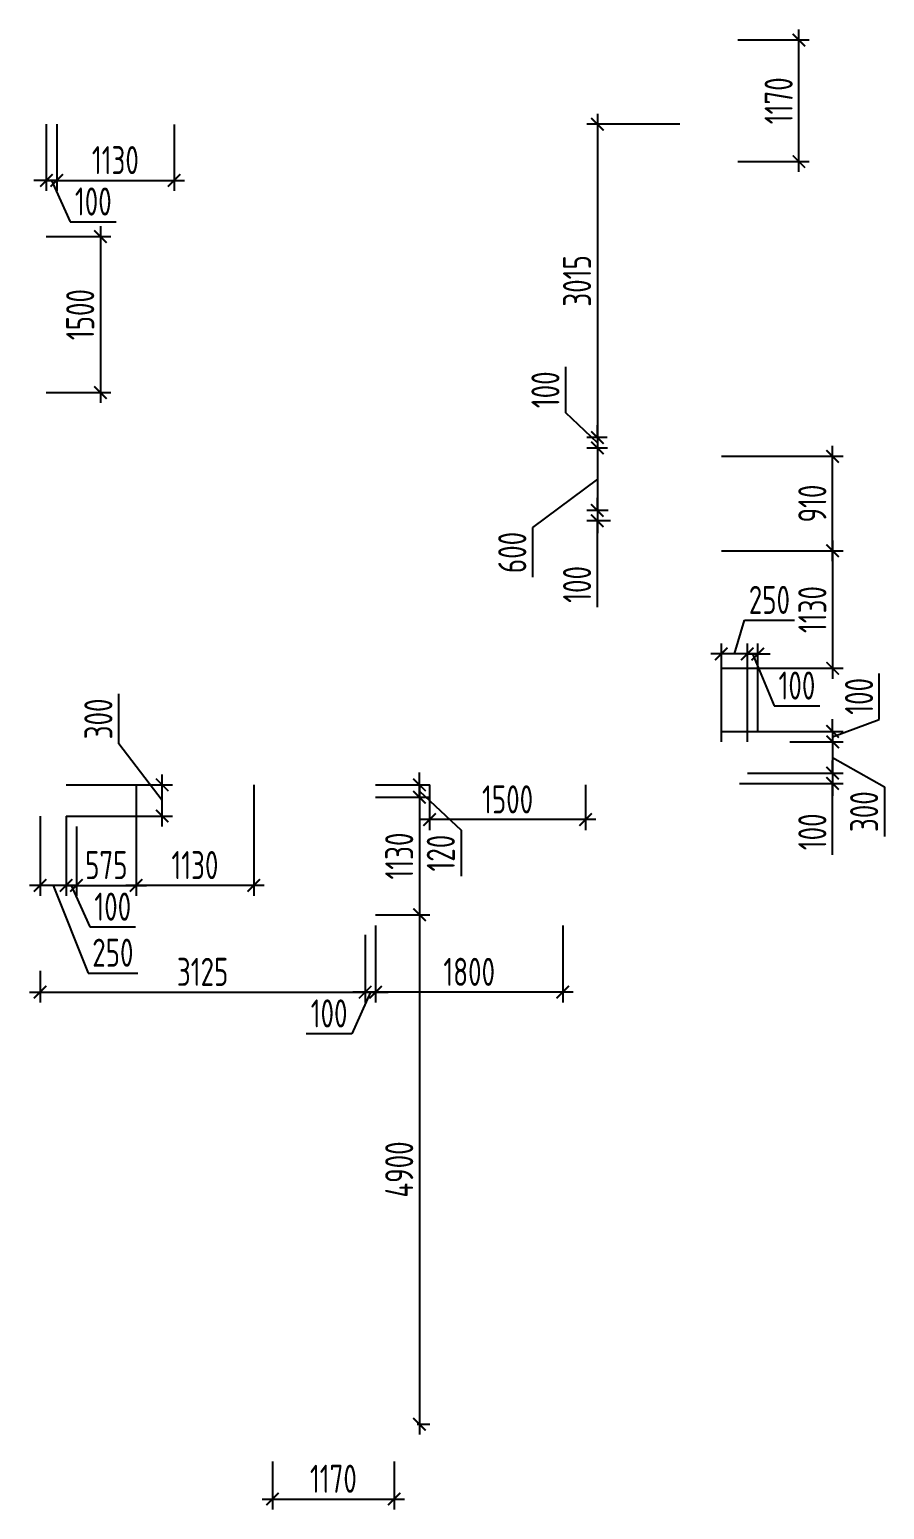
# Model space of a CAD drawing. Header units: millimetres. Extents: x -350007 to 535970, y -888 to 198380.
# Drawn here: x 250526 to 258744, y 54486 to 68721 of the extents above; entities that cross this region are included whole.
import ezdxf

# ---------------------------------------------------------------- set-up
doc = ezdxf.new("R2010")
doc.units = ezdxf.units.MM
doc.layers.add('АР_Размеры нов.', color=15, linetype='Continuous', lineweight=0)
doc.styles.add('ISOCPEUR', font='isocpeur.ttf', dxfattribs={"width": 0.7})
doc.dimstyles.new('R_100', dxfattribs={"dimtxt": 270, "dimasz": 120, "dimexe": 100, "dimexo": 0, "dimgap": 60, "dimtad": 1, "dimdec": 0, "dimrnd": 5, "dimzin": 0, "dimdsep": 46, "dimtxsty": 'ISOCPEUR', "dimblk": 'ARCHTICK', "dimcen": 0, "dimdle": 100, "dimclrd": 256, "dimclre": 256, "dimclrt": 256, "dimadec": 0, "dimazin": 0, "dimtfac": 2, "dimtdec": 0, "dimtofl": 0, "dimtmove": 1, "dimatfit": 3, "dimfxl": 1, "dimtvp": 3, "dimtolj": 1, "dimtzin": 0, "dimarcsym": 0})

# ---------------------------------------------------------------- blocks, each defined once
blk = doc.blocks.new('_ArchTick')
at = {"color": 0, "linetype": 'ByBlock', "const_width": 0.15}
blk.add_lwpolyline([(-0.5, -0.5), (0.5, 0.5)], dxfattribs=at)
blk = doc.blocks.new('*D2726')
at = {"layer": 'АР_Размеры нов.', "lineweight": -2, "ltscale": 100, "transparency": 16777216}
for p, q in [((254371, 61456), (254371, 61021)), ((255871, 61456), (255871, 61021)), ((255971, 61121), (254271, 61121))]:
    blk.add_line(p, q, dxfattribs=at)
at = {"layer": 'АР_Размеры нов.', "lineweight": -2, "ltscale": 100, "transparency": 16777216, "xscale": 120, "yscale": 120, "zscale": 120, "rotation": 180}
blk.add_blockref('_ArchTick', (254371, 61121), dxfattribs=at)
at = {"layer": 'АР_Размеры нов.', "lineweight": -2, "ltscale": 100, "transparency": 16777216, "xscale": 120, "yscale": 120, "zscale": 120}
blk.add_blockref('_ArchTick', (255871, 61121), dxfattribs=at)
at = {"layer": 'АР_Размеры нов.', "ltscale": 100, "transparency": 16777216, "insert": (255121, 61316), "char_height": 270, "attachment_point": 5, "style": 'ISOCPEUR'}
blk.add_mtext('\\A1;1500', dxfattribs=at)
blk = doc.blocks.new('*D2727')
at = {"layer": 'АР_Размеры нов.', "lineweight": -2, "ltscale": 100, "transparency": 16777216}
for p, q in [((251550, 61456), (251550, 60389)), ((252680, 61456), (252680, 60389)), ((252780, 60489), (251450, 60489))]:
    blk.add_line(p, q, dxfattribs=at)
at = {"layer": 'АР_Размеры нов.', "lineweight": -2, "ltscale": 100, "transparency": 16777216, "xscale": 120, "yscale": 120, "zscale": 120, "rotation": 180}
blk.add_blockref('_ArchTick', (251550, 60489), dxfattribs=at)
at = {"layer": 'АР_Размеры нов.', "lineweight": -2, "ltscale": 100, "transparency": 16777216, "xscale": 120, "yscale": 120, "zscale": 120}
blk.add_blockref('_ArchTick', (252680, 60489), dxfattribs=at)
at = {"layer": 'АР_Размеры нов.', "ltscale": 100, "transparency": 16777216, "insert": (252115, 60684), "char_height": 270, "attachment_point": 5, "style": 'ISOCPEUR'}
blk.add_mtext('\\A1;1130', dxfattribs=at)
blk = doc.blocks.new('*D2728')
at = {"layer": 'АР_Размеры нов.', "lineweight": -2, "ltscale": 100, "transparency": 16777216}
for p, q in [((258246, 63807), (258246, 62477)), ((257176, 63707), (258346, 63707)), ((257176, 62577), (258346, 62577))]:
    blk.add_line(p, q, dxfattribs=at)
at = {"layer": 'АР_Размеры нов.', "lineweight": -2, "ltscale": 100, "transparency": 16777216, "xscale": 120, "yscale": 120, "zscale": 120}
for p, rotation in [((258246, 63707), 90), ((258246, 62577), 270)]:
    blk.add_blockref('_ArchTick', p, dxfattribs=dict(at, rotation=rotation))
at = {"layer": 'АР_Размеры нов.', "ltscale": 100, "transparency": 16777216, "insert": (258051, 63142), "char_height": 270, "attachment_point": 5, "rotation": 90, "style": 'ISOCPEUR'}
blk.add_mtext('\\A1;1130', dxfattribs=at)
blk = doc.blocks.new('*D2729')
at = {"layer": 'АР_Размеры нов.', "lineweight": -2, "ltscale": 100, "transparency": 16777216}
for p, q in [((254274, 61436), (254274, 60106)), ((253852, 61336), (254374, 61336)), ((253852, 60206), (254374, 60206))]:
    blk.add_line(p, q, dxfattribs=at)
at = {"layer": 'АР_Размеры нов.', "lineweight": -2, "ltscale": 100, "transparency": 16777216, "xscale": 120, "yscale": 120, "zscale": 120}
for p, rotation in [((254274, 61336), 90), ((254274, 60206), 270)]:
    blk.add_blockref('_ArchTick', p, dxfattribs=dict(at, rotation=rotation))
at = {"layer": 'АР_Размеры нов.', "ltscale": 100, "transparency": 16777216, "insert": (254079, 60771), "char_height": 270, "attachment_point": 5, "rotation": 90, "style": 'ISOCPEUR'}
blk.add_mtext('\\A1;1130', dxfattribs=at)
blk = doc.blocks.new('*D2730')
at = {"layer": 'АР_Размеры нов.', "lineweight": -2, "ltscale": 100, "transparency": 16777216}
for p, q in [((253852, 60104), (253852, 59362)), ((255652, 60104), (255652, 59362)), ((255752, 59462), (253752, 59462))]:
    blk.add_line(p, q, dxfattribs=at)
at = {"layer": 'АР_Размеры нов.', "lineweight": -2, "ltscale": 100, "transparency": 16777216, "xscale": 120, "yscale": 120, "zscale": 120, "rotation": 180}
blk.add_blockref('_ArchTick', (253852, 59462), dxfattribs=at)
at = {"layer": 'АР_Размеры нов.', "lineweight": -2, "ltscale": 100, "transparency": 16777216, "xscale": 120, "yscale": 120, "zscale": 120}
blk.add_blockref('_ArchTick', (255652, 59462), dxfattribs=at)
at = {"layer": 'АР_Размеры нов.', "ltscale": 100, "transparency": 16777216, "insert": (254752, 59657), "char_height": 270, "attachment_point": 5, "style": 'ISOCPEUR'}
blk.add_mtext('\\A1;1800', dxfattribs=at)
blk = doc.blocks.new('*D2731')
at = {"layer": 'АР_Размеры нов.', "lineweight": -2, "ltscale": 100, "transparency": 16777216}
for p, q in [((254274, 60306), (254274, 55206)), ((253852, 60206), (254374, 60206)), ((254252, 55306), (254374, 55306))]:
    blk.add_line(p, q, dxfattribs=at)
at = {"layer": 'АР_Размеры нов.', "lineweight": -2, "ltscale": 100, "transparency": 16777216, "xscale": 120, "yscale": 120, "zscale": 120}
for p, rotation in [((254274, 60206), 90), ((254274, 55306), 270)]:
    blk.add_blockref('_ArchTick', p, dxfattribs=dict(at, rotation=rotation))
at = {"layer": 'АР_Размеры нов.', "ltscale": 100, "transparency": 16777216, "insert": (254079, 57756), "char_height": 270, "attachment_point": 5, "rotation": 90, "style": 'ISOCPEUR'}
blk.add_mtext('\\A1;4900', dxfattribs=at)
blk = doc.blocks.new('*D2735')
at = {"layer": 'АР_Размеры нов.', "lineweight": -2, "ltscale": 100, "transparency": 16777216}
for p, q in [((250786, 67810), (250786, 67170)), ((251915, 67809), (251915, 67170)), ((250686, 67270), (252015, 67270))]:
    blk.add_line(p, q, dxfattribs=at)
at = {"layer": 'АР_Размеры нов.', "lineweight": -2, "ltscale": 100, "transparency": 16777216, "xscale": 120, "yscale": 120, "zscale": 120, "rotation": 180}
blk.add_blockref('_ArchTick', (250786, 67270), dxfattribs=at)
at = {"layer": 'АР_Размеры нов.', "lineweight": -2, "ltscale": 100, "transparency": 16777216, "xscale": 120, "yscale": 120, "zscale": 120}
blk.add_blockref('_ArchTick', (251915, 67270), dxfattribs=at)
at = {"layer": 'АР_Размеры нов.', "ltscale": 100, "transparency": 16777216, "insert": (251350, 67465), "char_height": 270, "attachment_point": 5, "style": 'ISOCPEUR'}
blk.add_mtext('\\A1;1130', dxfattribs=at)
blk = doc.blocks.new('*D2736')
at = {"layer": 'АР_Размеры нов.', "lineweight": -2, "ltscale": 100, "transparency": 16777216}
for p, q in [((250686, 67810), (250686, 67170)), ((250786, 67810), (250786, 67170)), ((250686, 67270), (250566, 67270)), ((250786, 67270), (250686, 67270)), ((250736, 67270), (250917, 66872)), ((250786, 67270), (250906, 67270)), ((250917, 66872), (251359, 66872))]:
    blk.add_line(p, q, dxfattribs=at)
at = {"layer": 'АР_Размеры нов.', "lineweight": -2, "ltscale": 100, "transparency": 16777216, "xscale": 120, "yscale": 120, "zscale": 120}
blk.add_blockref('_ArchTick', (250686, 67270), dxfattribs=at)
at = {"layer": 'АР_Размеры нов.', "lineweight": -2, "ltscale": 100, "transparency": 16777216, "xscale": 120, "yscale": 120, "zscale": 120, "rotation": 180}
blk.add_blockref('_ArchTick', (250786, 67270), dxfattribs=at)
at = {"layer": 'АР_Размеры нов.', "ltscale": 100, "transparency": 16777216, "insert": (251138, 67067), "char_height": 270, "attachment_point": 5, "style": 'ISOCPEUR'}
blk.add_mtext('\\A1;100', dxfattribs=at)
blk = doc.blocks.new('*D2737')
at = {"layer": 'АР_Размеры нов.', "lineweight": -2, "ltscale": 100, "transparency": 16777216}
for p, q in [((251207, 66829), (251207, 65129)), ((250686, 66729), (251307, 66729)), ((250686, 65229), (251307, 65229))]:
    blk.add_line(p, q, dxfattribs=at)
at = {"layer": 'АР_Размеры нов.', "lineweight": -2, "ltscale": 100, "transparency": 16777216, "xscale": 120, "yscale": 120, "zscale": 120}
for p, rotation in [((251207, 66729), 90), ((251207, 65229), 270)]:
    blk.add_blockref('_ArchTick', p, dxfattribs=dict(at, rotation=rotation))
at = {"layer": 'АР_Размеры нов.', "ltscale": 100, "transparency": 16777216, "insert": (251012, 65979), "char_height": 270, "attachment_point": 5, "rotation": 90, "style": 'ISOCPEUR'}
blk.add_mtext('\\A1;1500', dxfattribs=at)
blk = doc.blocks.new('*D3011')
at = {"layer": 'АР_Размеры нов.', "lineweight": -2, "ltscale": 100, "transparency": 16777216}
for p, q in [((252861, 54946), (252861, 54486)), ((254031, 54946), (254031, 54486)), ((252761, 54586), (254131, 54586))]:
    blk.add_line(p, q, dxfattribs=at)
at = {"layer": 'АР_Размеры нов.', "lineweight": -2, "ltscale": 100, "transparency": 16777216, "xscale": 120, "yscale": 120, "zscale": 120, "rotation": 180}
blk.add_blockref('_ArchTick', (252861, 54586), dxfattribs=at)
at = {"layer": 'АР_Размеры нов.', "lineweight": -2, "ltscale": 100, "transparency": 16777216, "xscale": 120, "yscale": 120, "zscale": 120}
blk.add_blockref('_ArchTick', (254031, 54586), dxfattribs=at)
at = {"layer": 'АР_Размеры нов.', "ltscale": 100, "transparency": 16777216, "insert": (253446, 54781), "char_height": 270, "attachment_point": 5, "style": 'ISOCPEUR'}
blk.add_mtext('\\A1;1170', dxfattribs=at)
blk = doc.blocks.new('*D3012')
at = {"layer": 'АР_Размеры нов.', "lineweight": -2, "ltscale": 100, "transparency": 16777216}
for p, q in [((257336, 68621), (258022, 68621)), ((257922, 67351), (257922, 68721)), ((257336, 67451), (258022, 67451))]:
    blk.add_line(p, q, dxfattribs=at)
at = {"layer": 'АР_Размеры нов.', "lineweight": -2, "ltscale": 100, "transparency": 16777216, "xscale": 120, "yscale": 120, "zscale": 120}
for p, rotation in [((257922, 68621), 90), ((257922, 67451), 270)]:
    blk.add_blockref('_ArchTick', p, dxfattribs=dict(at, rotation=rotation))
at = {"layer": 'АР_Размеры нов.', "ltscale": 100, "transparency": 16777216, "insert": (257727, 68036), "char_height": 270, "attachment_point": 5, "rotation": 90, "style": 'ISOCPEUR'}
blk.add_mtext('\\A1;1170', dxfattribs=at)
blk = doc.blocks.new('*D2362')
at = {"layer": 'АР_Размеры нов.', "lineweight": -2, "ltscale": 500, "transparency": 16777216}
for p, q in [((258695, 62086), (258695, 62527)), ((258246, 61969), (258246, 62089)), ((258246, 61919), (258695, 62086)), ((257176, 61969), (258346, 61969)), ((258246, 61969), (258246, 61869)), ((257836, 61869), (258346, 61869)), ((258246, 61869), (258246, 61749))]:
    blk.add_line(p, q, dxfattribs=at)
at = {"layer": 'АР_Размеры нов.', "lineweight": -2, "ltscale": 500, "transparency": 16777216, "xscale": 120, "yscale": 120, "zscale": 120}
for p, rotation in [((258246, 61969), 270), ((258246, 61869), 90)]:
    blk.add_blockref('_ArchTick', p, dxfattribs=dict(at, rotation=rotation))
at = {"layer": 'АР_Размеры нов.', "lineweight": 13, "ltscale": 500, "transparency": 16777216, "insert": (258500, 62307), "char_height": 270, "attachment_point": 5, "rotation": 90, "style": 'ISOCPEUR'}
blk.add_mtext('\\A1;100', dxfattribs=at)
blk = doc.blocks.new('*D2363')
at = {"layer": 'АР_Размеры нов.', "lineweight": -2, "ltscale": 500, "transparency": 16777216}
for p, q in [((258246, 61969), (258246, 61469)), ((257852, 61869), (258346, 61869)), ((258246, 61719), (258744, 61437)), ((257426, 61569), (258346, 61569)), ((258744, 61437), (258744, 60958))]:
    blk.add_line(p, q, dxfattribs=at)
at = {"layer": 'АР_Размеры нов.', "lineweight": -2, "ltscale": 500, "transparency": 16777216, "xscale": 120, "yscale": 120, "zscale": 120}
for p, rotation in [((258246, 61869), 90), ((258246, 61569), 270)]:
    blk.add_blockref('_ArchTick', p, dxfattribs=dict(at, rotation=rotation))
at = {"layer": 'АР_Размеры нов.', "lineweight": 13, "ltscale": 500, "transparency": 16777216, "insert": (258549, 61198), "char_height": 270, "attachment_point": 5, "rotation": 90, "style": 'ISOCPEUR'}
blk.add_mtext('\\A1;300', dxfattribs=at)
blk = doc.blocks.new('*D2364')
at = {"layer": 'АР_Размеры нов.', "lineweight": -2, "ltscale": 500, "transparency": 16777216}
for p, q in [((258246, 61569), (258246, 61689)), ((257426, 61569), (258346, 61569)), ((258246, 61569), (258246, 61469)), ((257351, 61469), (258346, 61469)), ((258246, 61469), (258246, 61349)), ((258246, 60784), (258246, 61469))]:
    blk.add_line(p, q, dxfattribs=at)
at = {"layer": 'АР_Размеры нов.', "lineweight": -2, "ltscale": 500, "transparency": 16777216, "xscale": 120, "yscale": 120, "zscale": 120}
for p, rotation in [((258246, 61569), 270), ((258246, 61469), 90)]:
    blk.add_blockref('_ArchTick', p, dxfattribs=dict(at, rotation=rotation))
at = {"layer": 'АР_Размеры нов.', "lineweight": 13, "ltscale": 500, "transparency": 16777216, "insert": (258051, 61004), "char_height": 270, "attachment_point": 5, "rotation": 90, "style": 'ISOCPEUR'}
blk.add_mtext('\\A1;100', dxfattribs=at)
blk = doc.blocks.new('*D2365')
at = {"layer": 'АР_Размеры нов.', "lineweight": -2, "ltscale": 500, "transparency": 16777216}
for p, q in [((257301, 62715), (257398, 63040)), ((257398, 63040), (257878, 63040)), ((257176, 61869), (257176, 62815)), ((257426, 61869), (257426, 62815)), ((257526, 62715), (257076, 62715))]:
    blk.add_line(p, q, dxfattribs=at)
at = {"layer": 'АР_Размеры нов.', "lineweight": -2, "ltscale": 500, "transparency": 16777216, "xscale": 120, "yscale": 120, "zscale": 120, "rotation": 180}
blk.add_blockref('_ArchTick', (257176, 62715), dxfattribs=at)
at = {"layer": 'АР_Размеры нов.', "lineweight": -2, "ltscale": 500, "transparency": 16777216, "xscale": 120, "yscale": 120, "zscale": 120}
blk.add_blockref('_ArchTick', (257426, 62715), dxfattribs=at)
at = {"layer": 'АР_Размеры нов.', "lineweight": 13, "ltscale": 500, "transparency": 16777216, "insert": (257638, 63235), "char_height": 270, "attachment_point": 5, "style": 'ISOCPEUR'}
blk.add_mtext('\\A1;250', dxfattribs=at)
blk = doc.blocks.new('*D2366')
at = {"layer": 'АР_Размеры нов.', "lineweight": -2, "ltscale": 500, "transparency": 16777216}
for p, q in [((257426, 61969), (257426, 62815)), ((257526, 61969), (257526, 62815)), ((257426, 62715), (257306, 62715)), ((257426, 62715), (257526, 62715)), ((257476, 62715), (257683, 62216)), ((257526, 62715), (257646, 62715)), ((257683, 62216), (258124, 62216))]:
    blk.add_line(p, q, dxfattribs=at)
at = {"layer": 'АР_Размеры нов.', "lineweight": -2, "ltscale": 500, "transparency": 16777216, "xscale": 120, "yscale": 120, "zscale": 120}
blk.add_blockref('_ArchTick', (257426, 62715), dxfattribs=at)
at = {"layer": 'АР_Размеры нов.', "lineweight": -2, "ltscale": 500, "transparency": 16777216, "xscale": 120, "yscale": 120, "zscale": 120, "rotation": 180}
blk.add_blockref('_ArchTick', (257526, 62715), dxfattribs=at)
at = {"layer": 'АР_Размеры нов.', "lineweight": 13, "ltscale": 500, "transparency": 16777216, "insert": (257903, 62411), "char_height": 270, "attachment_point": 5, "style": 'ISOCPEUR'}
blk.add_mtext('\\A1;100', dxfattribs=at)
blk = doc.blocks.new('*D2367')
at = {"layer": 'АР_Размеры нов.', "lineweight": -2, "ltscale": 500, "transparency": 16777216}
for p, q in [((258246, 63607), (258246, 64716)), ((257176, 64616), (258346, 64616)), ((257176, 63707), (258346, 63707))]:
    blk.add_line(p, q, dxfattribs=at)
at = {"layer": 'АР_Размеры нов.', "lineweight": -2, "ltscale": 500, "transparency": 16777216, "xscale": 120, "yscale": 120, "zscale": 120}
for p, rotation in [((258246, 64616), 90), ((258246, 63707), 270)]:
    blk.add_blockref('_ArchTick', p, dxfattribs=dict(at, rotation=rotation))
at = {"layer": 'АР_Размеры нов.', "lineweight": 13, "ltscale": 500, "transparency": 16777216, "insert": (258051, 64162), "char_height": 270, "attachment_point": 5, "rotation": 90, "style": 'ISOCPEUR'}
blk.add_mtext('\\A1;910', dxfattribs=at)
blk = doc.blocks.new('*D2372')
at = {"layer": 'АР_Размеры нов.', "lineweight": -2, "ltscale": 500, "transparency": 16777216}
for p, q in [((250626, 61156), (250626, 60389)), ((250876, 61156), (250876, 60389)), ((250976, 60489), (250526, 60489)), ((250751, 60489), (251087, 59646)), ((251087, 59646), (251566, 59646))]:
    blk.add_line(p, q, dxfattribs=at)
at = {"layer": 'АР_Размеры нов.', "lineweight": -2, "ltscale": 500, "transparency": 16777216, "xscale": 120, "yscale": 120, "zscale": 120, "rotation": 180}
blk.add_blockref('_ArchTick', (250626, 60489), dxfattribs=at)
at = {"layer": 'АР_Размеры нов.', "lineweight": -2, "ltscale": 500, "transparency": 16777216, "xscale": 120, "yscale": 120, "zscale": 120}
blk.add_blockref('_ArchTick', (250876, 60489), dxfattribs=at)
at = {"layer": 'АР_Размеры нов.', "lineweight": 13, "ltscale": 500, "transparency": 16777216, "insert": (251326, 59841), "char_height": 270, "attachment_point": 5, "style": 'ISOCPEUR'}
blk.add_mtext('\\A1;250', dxfattribs=at)
blk = doc.blocks.new('*D2373')
at = {"layer": 'АР_Размеры нов.', "lineweight": -2, "ltscale": 500, "transparency": 16777216}
for p, q in [((250876, 61156), (250876, 60389)), ((250976, 61056), (250976, 60389)), ((250876, 60489), (250756, 60489)), ((250876, 60489), (250976, 60489)), ((250926, 60489), (251104, 60089)), ((250976, 60489), (251096, 60489)), ((251104, 60089), (251545, 60089))]:
    blk.add_line(p, q, dxfattribs=at)
at = {"layer": 'АР_Размеры нов.', "lineweight": -2, "ltscale": 500, "transparency": 16777216, "xscale": 120, "yscale": 120, "zscale": 120}
blk.add_blockref('_ArchTick', (250876, 60489), dxfattribs=at)
at = {"layer": 'АР_Размеры нов.', "lineweight": -2, "ltscale": 500, "transparency": 16777216, "xscale": 120, "yscale": 120, "zscale": 120, "rotation": 180}
blk.add_blockref('_ArchTick', (250976, 60489), dxfattribs=at)
at = {"layer": 'АР_Размеры нов.', "lineweight": 13, "ltscale": 500, "transparency": 16777216, "insert": (251325, 60284), "char_height": 270, "attachment_point": 5, "style": 'ISOCPEUR'}
blk.add_mtext('\\A1;100', dxfattribs=at)
blk = doc.blocks.new('*D2374')
at = {"layer": 'АР_Размеры нов.', "lineweight": -2, "ltscale": 500, "transparency": 16777216}
for p, q in [((251550, 61456), (251550, 60389)), ((250976, 61056), (250976, 60389)), ((250876, 60489), (251650, 60489))]:
    blk.add_line(p, q, dxfattribs=at)
at = {"layer": 'АР_Размеры нов.', "lineweight": -2, "ltscale": 500, "transparency": 16777216, "xscale": 120, "yscale": 120, "zscale": 120, "rotation": 180}
blk.add_blockref('_ArchTick', (250976, 60489), dxfattribs=at)
at = {"layer": 'АР_Размеры нов.', "lineweight": -2, "ltscale": 500, "transparency": 16777216, "xscale": 120, "yscale": 120, "zscale": 120}
blk.add_blockref('_ArchTick', (251550, 60489), dxfattribs=at)
at = {"layer": 'АР_Размеры нов.', "lineweight": 13, "ltscale": 500, "transparency": 16777216, "insert": (251263, 60684), "char_height": 270, "attachment_point": 5, "style": 'ISOCPEUR'}
blk.add_mtext('\\A1;575', dxfattribs=at)
blk = doc.blocks.new('*D2375')
at = {"layer": 'АР_Размеры нов.', "lineweight": -2, "ltscale": 500, "transparency": 16777216}
for p, q in [((251382, 61851), (251382, 62330)), ((251800, 61306), (251382, 61851)), ((251800, 61056), (251800, 61556)), ((250876, 61456), (251900, 61456)), ((250876, 61156), (251900, 61156))]:
    blk.add_line(p, q, dxfattribs=at)
at = {"layer": 'АР_Размеры нов.', "lineweight": -2, "ltscale": 500, "transparency": 16777216, "xscale": 120, "yscale": 120, "zscale": 120}
for p, rotation in [((251800, 61456), 90), ((251800, 61156), 270)]:
    blk.add_blockref('_ArchTick', p, dxfattribs=dict(at, rotation=rotation))
at = {"layer": 'АР_Размеры нов.', "lineweight": 13, "ltscale": 500, "transparency": 16777216, "insert": (251187, 62090), "char_height": 270, "attachment_point": 5, "rotation": 90, "style": 'ISOCPEUR'}
blk.add_mtext('\\A1;300', dxfattribs=at)
blk = doc.blocks.new('*D2547')
at = {"layer": 'АР_Размеры нов.', "lineweight": -2, "ltscale": 500, "transparency": 16777216}
for p, q in [((253752, 60012), (253752, 59362)), ((253852, 60012), (253852, 59362)), ((253802, 59462), (253625, 59062)), ((253752, 59462), (253632, 59462)), ((253852, 59462), (253752, 59462)), ((253852, 59462), (253972, 59462)), ((253625, 59062), (253184, 59062))]:
    blk.add_line(p, q, dxfattribs=at)
at = {"layer": 'АР_Размеры нов.', "lineweight": -2, "ltscale": 500, "transparency": 16777216, "xscale": 120, "yscale": 120, "zscale": 120}
blk.add_blockref('_ArchTick', (253752, 59462), dxfattribs=at)
at = {"layer": 'АР_Размеры нов.', "lineweight": -2, "ltscale": 500, "transparency": 16777216, "xscale": 120, "yscale": 120, "zscale": 120, "rotation": 180}
blk.add_blockref('_ArchTick', (253852, 59462), dxfattribs=at)
at = {"layer": 'АР_Размеры нов.', "lineweight": 13, "ltscale": 500, "transparency": 16777216, "insert": (253405, 59257), "char_height": 270, "attachment_point": 5, "style": 'ISOCPEUR'}
blk.add_mtext('\\A1;100', dxfattribs=at)
blk = doc.blocks.new('*D2548')
at = {"layer": 'АР_Размеры нов.', "lineweight": -2, "ltscale": 500, "transparency": 16777216}
for p, q in [((250626, 59668), (250626, 59362)), ((253752, 59687), (253752, 59362)), ((250526, 59462), (253852, 59462))]:
    blk.add_line(p, q, dxfattribs=at)
at = {"layer": 'АР_Размеры нов.', "lineweight": -2, "ltscale": 500, "transparency": 16777216, "xscale": 120, "yscale": 120, "zscale": 120, "rotation": 180}
blk.add_blockref('_ArchTick', (250626, 59462), dxfattribs=at)
at = {"layer": 'АР_Размеры нов.', "lineweight": -2, "ltscale": 500, "transparency": 16777216, "xscale": 120, "yscale": 120, "zscale": 120}
blk.add_blockref('_ArchTick', (253752, 59462), dxfattribs=at)
at = {"layer": 'АР_Размеры нов.', "lineweight": 13, "ltscale": 500, "transparency": 16777216, "insert": (252189, 59657), "char_height": 270, "attachment_point": 5, "style": 'ISOCPEUR'}
blk.add_mtext('\\A1;3125', dxfattribs=at)
blk = doc.blocks.new('*D2552')
at = {"layer": 'АР_Размеры нов.', "lineweight": -2, "ltscale": 500, "transparency": 16777216}
for p, q in [((255984, 67910), (255984, 64696)), ((256776, 67810), (255884, 67810)), ((256078, 64796), (255884, 64796))]:
    blk.add_line(p, q, dxfattribs=at)
at = {"layer": 'АР_Размеры нов.', "lineweight": -2, "ltscale": 500, "transparency": 16777216, "xscale": 120, "yscale": 120, "zscale": 120}
for p, rotation in [((255984, 67810), 90), ((255984, 64796), 270)]:
    blk.add_blockref('_ArchTick', p, dxfattribs=dict(at, rotation=rotation))
at = {"layer": 'АР_Размеры нов.', "lineweight": 13, "ltscale": 500, "transparency": 16777216, "insert": (255789, 66303), "char_height": 270, "attachment_point": 5, "rotation": 90, "style": 'ISOCPEUR'}
blk.add_mtext('\\A1;3015', dxfattribs=at)
blk = doc.blocks.new('*D2553')
at = {"layer": 'АР_Размеры нов.', "lineweight": -2, "ltscale": 500, "transparency": 16777216}
for p, q in [((255680, 65035), (255680, 65477)), ((255984, 64746), (255680, 65035)), ((255984, 64796), (255984, 64916)), ((256078, 64796), (255884, 64796)), ((255984, 64796), (255984, 64696)), ((256080, 64696), (255884, 64696)), ((255984, 64696), (255984, 64576))]:
    blk.add_line(p, q, dxfattribs=at)
at = {"layer": 'АР_Размеры нов.', "lineweight": -2, "ltscale": 500, "transparency": 16777216, "xscale": 120, "yscale": 120, "zscale": 120}
for p, rotation in [((255984, 64796), 270), ((255984, 64696), 90)]:
    blk.add_blockref('_ArchTick', p, dxfattribs=dict(at, rotation=rotation))
at = {"layer": 'АР_Размеры нов.', "lineweight": 13, "ltscale": 500, "transparency": 16777216, "insert": (255485, 65256), "char_height": 270, "attachment_point": 5, "rotation": 90, "style": 'ISOCPEUR'}
blk.add_mtext('\\A1;100', dxfattribs=at)
blk = doc.blocks.new('*D2554')
at = {"layer": 'АР_Размеры нов.', "lineweight": -2, "ltscale": 500, "transparency": 16777216}
for p, q in [((255984, 64796), (255984, 63996)), ((256080, 64696), (255884, 64696)), ((255984, 64396), (255361, 63931)), ((256089, 64096), (255884, 64096)), ((255361, 63931), (255361, 63452))]:
    blk.add_line(p, q, dxfattribs=at)
at = {"layer": 'АР_Размеры нов.', "lineweight": -2, "ltscale": 500, "transparency": 16777216, "xscale": 120, "yscale": 120, "zscale": 120}
for p, rotation in [((255984, 64696), 90), ((255984, 64096), 270)]:
    blk.add_blockref('_ArchTick', p, dxfattribs=dict(at, rotation=rotation))
at = {"layer": 'АР_Размеры нов.', "lineweight": 13, "ltscale": 500, "transparency": 16777216, "insert": (255166, 63691), "char_height": 270, "attachment_point": 5, "rotation": 90, "style": 'ISOCPEUR'}
blk.add_mtext('\\A1;600', dxfattribs=at)
blk = doc.blocks.new('*D2555')
at = {"layer": 'АР_Размеры нов.', "lineweight": -2, "ltscale": 500, "transparency": 16777216}
for p, q in [((255984, 64096), (255984, 64216)), ((256089, 64096), (255884, 64096)), ((255984, 64096), (255984, 63996)), ((256111, 63996), (255884, 63996)), ((255984, 63996), (255984, 63876)), ((255984, 63164), (255984, 63996))]:
    blk.add_line(p, q, dxfattribs=at)
at = {"layer": 'АР_Размеры нов.', "lineweight": -2, "ltscale": 500, "transparency": 16777216, "xscale": 120, "yscale": 120, "zscale": 120}
for p, rotation in [((255984, 64096), 270), ((255984, 63996), 90)]:
    blk.add_blockref('_ArchTick', p, dxfattribs=dict(at, rotation=rotation))
at = {"layer": 'АР_Размеры нов.', "lineweight": 13, "ltscale": 500, "transparency": 16777216, "insert": (255789, 63384), "char_height": 270, "attachment_point": 5, "rotation": 90, "style": 'ISOCPEUR'}
blk.add_mtext('\\A1;100', dxfattribs=at)
blk = doc.blocks.new('*D6456')
at = {"layer": 'АР_Размеры нов.', "lineweight": -2, "transparency": 16777216}
for p, q in [((254274, 61456), (254274, 61576)), ((253852, 61456), (254374, 61456)), ((254274, 61336), (254274, 61456)), ((254274, 61396), (254674, 61019)), ((253852, 61336), (254374, 61336)), ((254274, 61336), (254274, 61216)), ((254674, 61019), (254674, 60578))]:
    blk.add_line(p, q, dxfattribs=at)
at = {"layer": 'АР_Размеры нов.', "lineweight": -2, "transparency": 16777216, "xscale": 120, "yscale": 120, "zscale": 120}
for p, rotation in [((254274, 61456), 270), ((254274, 61336), 90)]:
    blk.add_blockref('_ArchTick', p, dxfattribs=dict(at, rotation=rotation))
at = {"layer": 'АР_Размеры нов.', "transparency": 16777216, "insert": (254479, 60799), "char_height": 270, "attachment_point": 5, "rotation": 90, "style": 'ISOCPEUR'}
blk.add_mtext('\\A1;120', dxfattribs=at)

msp = doc.modelspace()

# ---------------------------------------------------------------- dimensions: what is measured, and where the dimension line sits
at = {"layer": 'АР_Размеры нов.', "ltscale": 100}
for base, p1, p2, picture, middle in [((257922.4, 68620.7), (257335.6, 67450.7), (257335.6, 68620.7), '*D3012', (257727.4, 68035.7)), ((251207.5, 65228.5), (250685.6, 66728.5), (250685.6, 65228.5), '*D2737', (251012.5, 65978.5)), ((258246.4, 62577.4), (257175.6, 63707.4), (257176, 62577.4), '*D2728', (258051.4, 63142.4)), ((254273.6, 60205.9), (253852.4, 61335.9), (253852.4, 60205.9), '*D2729', (254078.6, 60770.9)), ((254273.6, 55305.7), (253852.4, 60205.7), (254251.5, 55305.7), '*D2731', (254078.6, 57755.7))]:
    dim = msp.add_linear_dim(base=base, p1=p1, p2=p2, angle=90, dimstyle='R_100', override={"dimpost": '\\X', "dimfxl": 2.5, "dimarcsym": 2}, dxfattribs=at)
    dim.commit()
    dim.dimension.update_dxf_attribs({"geometry": picture, "text_midpoint": middle})
at = {"layer": 'АР_Размеры нов.', "lineweight": 13, "ltscale": 500}
for base, p1, p2, override, picture, middle in [((255984.3, 64795.7), (256775.6, 67810.1), (256078.3, 64795.7), {"dimpost": '\\X'}, '*D2552', (255789.3, 66302.9)), ((258246.4, 64615.7), (257175.6, 63707.4), (257175.6, 64615.7), {"dimpost": '\\X', "dimfxl": 2.5, "dimarcsym": 2}, '*D2367', (258051.4, 64161.5))]:
    dim = msp.add_linear_dim(base=base, p1=p1, p2=p2, angle=90, dimstyle='R_100', override=override, dxfattribs=at)
    dim.commit()
    dim.dimension.update_dxf_attribs({"geometry": picture, "text_midpoint": middle})
at = {"layer": 'АР_Размеры нов.', "ltscale": 100}
dim = msp.add_linear_dim(base=(250685.6, 67270), p1=(250785.5, 67810.1), p2=(250685.6, 67810.1), dimstyle='R_100', override={"dimpost": '\\X', "dimfxl": 2.5, "dimarcsym": 2}, dxfattribs=at)
dim.commit()
dim.dimension.update_dxf_attribs({"geometry": '*D2736', "text_midpoint": (250977.3, 66872.5), "dimtype": 160})
for base, p1, p2, picture, middle in [((251915.5, 67270), (250785.5, 67810.1), (251915.5, 67809.4), '*D2735', (251350.5, 67465)), ((254371.3, 61121), (255871.3, 61455.7), (254371.3, 61455.7), '*D2726', (255121.3, 61316)), ((251549.9, 60488.7), (252679.9, 61455.7), (251549.9, 61455.7), '*D2727', (252114.9, 60683.7)), ((253852.3, 59462.2), (255652.5, 60103.6), (253852.3, 60103.6), '*D2730', (254752.4, 59657.2)), ((254030.6, 54586.3), (252860.6, 54945.7), (254030.6, 54945.7), '*D3011', (253445.6, 54781.3))]:
    dim = msp.add_linear_dim(base=base, p1=p1, p2=p2, dimstyle='R_100', override={"dimpost": '\\X', "dimfxl": 2.5, "dimarcsym": 2}, dxfattribs=at)
    dim.commit()
    dim.dimension.update_dxf_attribs({"geometry": picture, "text_midpoint": middle})
at = {"layer": 'АР_Размеры нов.', "lineweight": 13, "ltscale": 500}
for base, p1, p2, override, picture, middle in [((255984.3, 64695.7), (256078.3, 64795.7), (256080.3, 64695.7), {"dimpost": '\\X'}, '*D2553', (255679.7, 65095.2)), ((255984.3, 64095.7), (256080.3, 64695.7), (256088.6, 64095.7), {"dimpost": '\\X'}, '*D2554', (255361.4, 63870.9)), ((255984.3, 63995.7), (256088.6, 64095.7), (256111.1, 63995.7), {"dimpost": '\\X'}, '*D2555', (255819.8, 63384.3)), ((258246.4, 61868.6), (257176, 61968.6), (257836.2, 61868.6), {"dimpost": '\\X', "dimfxl": 2.5, "dimarcsym": 1}, '*D2362', (258695, 62146.1)), ((251800.4, 61455.7), (250875.6, 61155.7), (250875.6, 61455.7), {"dimpost": '\\X'}, '*D2375', (251382.1, 61910.6)), ((258246, 61568.6), (257851.6, 61868.6), (257426, 61568.6), {"dimpost": '\\X', "dimfxl": 2.5, "dimarcsym": 1}, '*D2363', (258743.6, 61377.5)), ((258246, 61468.6), (257426, 61568.6), (257351, 61468.6), {"dimpost": '\\X', "dimfxl": 2.5, "dimarcsym": 1}, '*D2364', (258227.6, 61004.3))]:
    dim = msp.add_linear_dim(base=base, p1=p1, p2=p2, angle=90, dimstyle='R_100', override=override, dxfattribs=at)
    dim.commit()
    dim.dimension.update_dxf_attribs({"geometry": picture, "text_midpoint": middle, "dimtype": 160})
for base, p1, p2, picture, middle in [((257176, 62715.2), (257426, 61868.6), (257176, 61868.6), '*D2365', (257458.5, 63235.2)), ((251549.9, 60488.7), (250975.6, 61055.7), (251549.9, 61455.7), '*D2374', (251262.8, 60683.7)), ((253752.3, 59462.2), (250625.6, 59668), (253752.3, 59686.9), '*D2548', (252189, 59657.2))]:
    dim = msp.add_linear_dim(base=base, p1=p1, p2=p2, dimstyle='R_100', override={"dimpost": '\\X'}, dxfattribs=at)
    dim.commit()
    dim.dimension.update_dxf_attribs({"geometry": picture, "text_midpoint": middle})
for base, p1, p2, picture, middle in [((257526, 62715.2), (257426, 61968.6), (257526, 61968.6), '*D2366', (257742.6, 62216.1)), ((250625.6, 60488.7), (250875.6, 61155.7), (250625.6, 61155.7), '*D2372', (251146.6, 59646.4)), ((250975.6, 60488.7), (250875.6, 61155.7), (250975.6, 61055.7), '*D2373', (251164.1, 60088.7)), ((253752.3, 59462.2), (253852.4, 60011.7), (253752.3, 60011.7), '*D2547', (253565.2, 59062.2))]:
    dim = msp.add_linear_dim(base=base, p1=p1, p2=p2, dimstyle='R_100', override={"dimpost": '\\X'}, dxfattribs=at)
    dim.commit()
    dim.dimension.update_dxf_attribs({"geometry": picture, "text_midpoint": middle, "dimtype": 160})
at = {"layer": 'АР_Размеры нов.'}
dim = msp.add_linear_dim(base=(254273.6, 61455.7), p1=(253852.4, 61335.9), p2=(253852.4, 61455.7), angle=90, dimstyle='R_100', override={"dimpost": '\\X', "dimfxl": 2.5, "dimarcsym": 2}, dxfattribs=at)
dim.commit()
dim.dimension.update_dxf_attribs({"geometry": '*D6456', "text_midpoint": (254673.6, 60959.3), "dimtype": 160})

doc.saveas('drawing.dxf')
